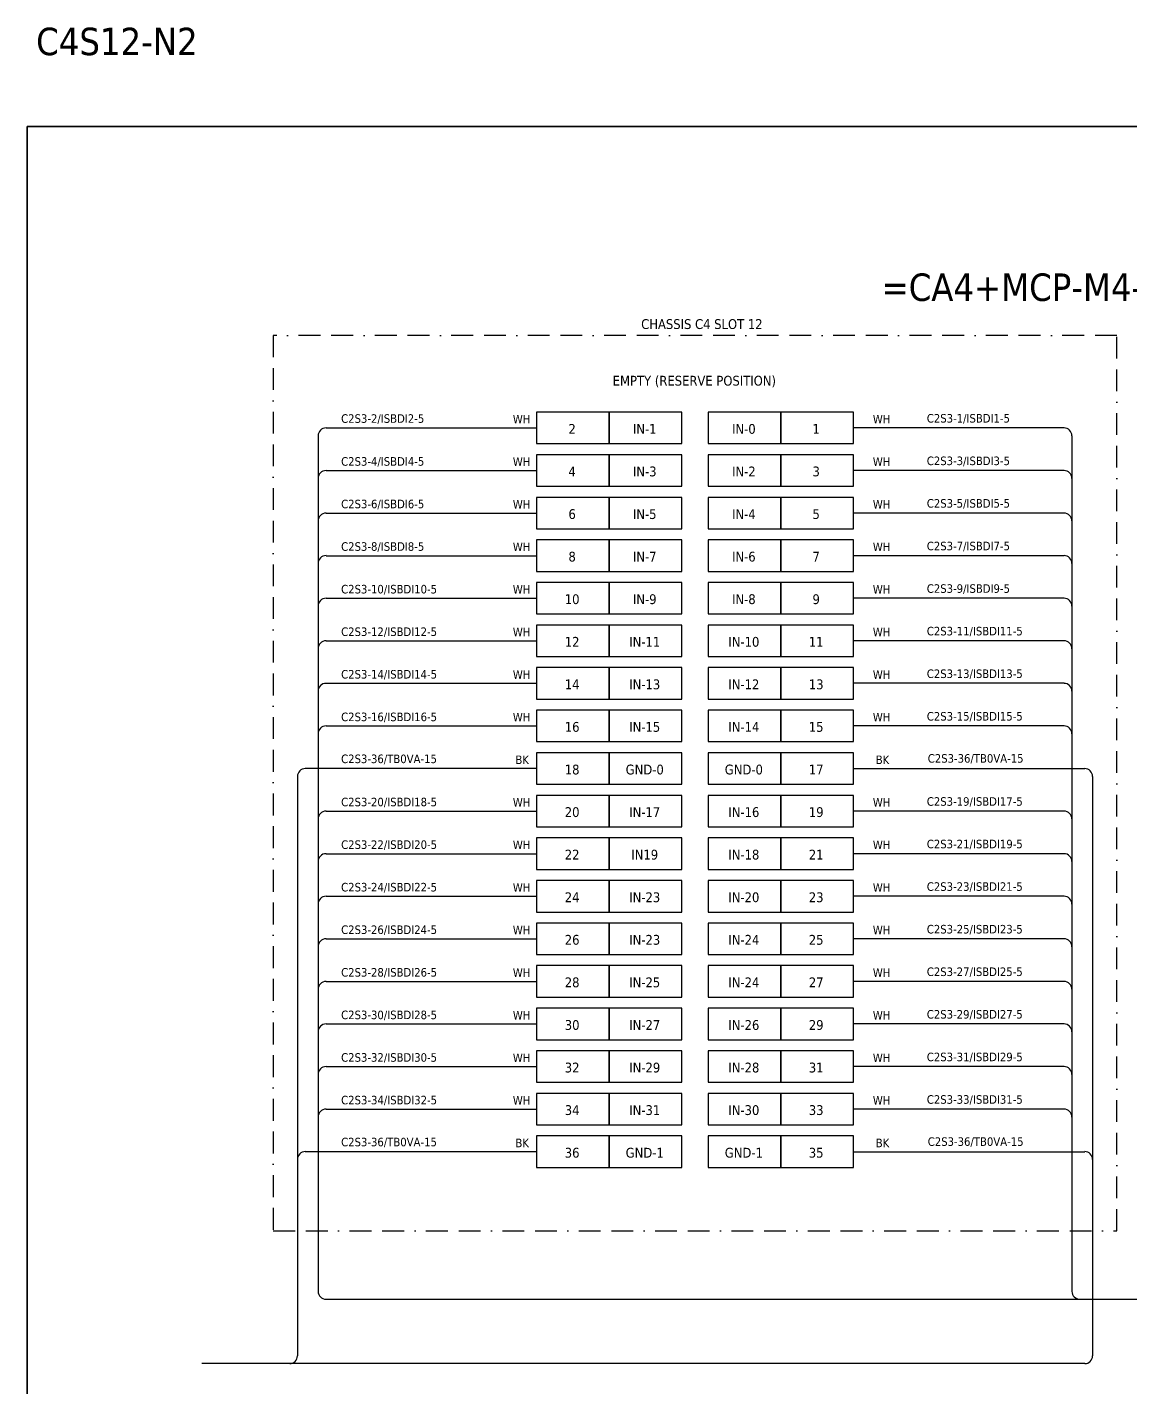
# Model space of a CAD drawing. Header units: millimetres. Extents: x 0 to 66793, y 0 to 2820.
# Drawn here: x 62900 to 64185, y 1234 to 2820 of the extents above; entities that cross this region are included whole.
import ezdxf
from ezdxf.enums import TextEntityAlignment as Align

# ---------------------------------------------------------------- set-up
doc = ezdxf.new("R2010")
doc.units = ezdxf.units.MM
doc.linetypes.add('BORDERX2', pattern=[88.9, 25.4, -12.7, 25.4, -12.7, 0, -12.7])
doc.layers.add('HELPPOINT', color=7, linetype='Continuous')
doc.layers.add('x01001-FrameArea', color=2, linetype='BORDERX2')
doc.layers.add('IE-EQUIP', color=253, linetype='Continuous', lineweight=25)
doc.layers.add('IE-WIRE', color=7, linetype='Continuous', lineweight=25)
doc.styles.add('Tahoma', font='')
doc.styles.get('Tahoma').set_extended_font_data('Tahoma')

msp = doc.modelspace()

# ---------------------------------------------------------------- linework, layer by layer
at = {"layer": 'HELPPOINT', "color": 4, "lineweight": 35}
for p, q in [((62899.5, 0), (62899.5, 2704.2)), ((62899.5, 2704.2), (66792.8, 2704.2)), ((62899.5, 0), (62899.5, 2704.2)), ((62899.5, 2704.2), (66792.8, 2704.2))]:
    msp.add_line(p, q, dxfattribs=at)
at = {"layer": 'IE-EQUIP', "linetype": 'Continuous', "ltscale": 25.4}
for points in [[(63492.9, 2334.4), (63577.6, 2334.4), (63577.6, 2371.1), (63492.9, 2371.1)], [(63577.6, 2334.4), (63662.2, 2334.4), (63662.2, 2371.1), (63577.6, 2371.1)], [(63693.1, 2334.4), (63777.7, 2334.4), (63777.7, 2371.1), (63693.1, 2371.1)], [(63777.7, 2334.4), (63862.4, 2334.4), (63862.4, 2371.1), (63777.7, 2371.1)], [(63492.9, 2284.8), (63577.6, 2284.8), (63577.6, 2321.5), (63492.9, 2321.5)], [(63577.6, 2284.8), (63662.2, 2284.8), (63662.2, 2321.5), (63577.6, 2321.5)], [(63693.1, 2284.8), (63777.7, 2284.8), (63777.7, 2321.5), (63693.1, 2321.5)], [(63777.7, 2284.8), (63862.4, 2284.8), (63862.4, 2321.5), (63777.7, 2321.5)], [(63492.9, 2235.1), (63577.6, 2235.1), (63577.6, 2271.8), (63492.9, 2271.8)], [(63577.6, 2235.1), (63662.2, 2235.1), (63662.2, 2271.8), (63577.6, 2271.8)], [(63693.1, 2235.1), (63777.7, 2235.1), (63777.7, 2271.8), (63693.1, 2271.8)], [(63777.7, 2235.1), (63862.4, 2235.1), (63862.4, 2271.8), (63777.7, 2271.8)], [(63492.9, 2185.5), (63577.6, 2185.5), (63577.6, 2222.2), (63492.9, 2222.2)], [(63577.6, 2185.5), (63662.2, 2185.5), (63662.2, 2222.2), (63577.6, 2222.2)], [(63693.1, 2185.5), (63777.7, 2185.5), (63777.7, 2222.2), (63693.1, 2222.2)], [(63777.7, 2185.5), (63862.4, 2185.5), (63862.4, 2222.2), (63777.7, 2222.2)], [(63492.9, 2135.9), (63577.6, 2135.9), (63577.6, 2172.6), (63492.9, 2172.6)], [(63577.6, 2135.9), (63662.2, 2135.9), (63662.2, 2172.6), (63577.6, 2172.6)], [(63693.1, 2135.9), (63777.7, 2135.9), (63777.7, 2172.6), (63693.1, 2172.6)], [(63777.7, 2135.9), (63862.4, 2135.9), (63862.4, 2172.6), (63777.7, 2172.6)], [(63492.9, 2086.2), (63577.6, 2086.2), (63577.6, 2122.9), (63492.9, 2122.9)], [(63577.6, 2086.2), (63662.2, 2086.2), (63662.2, 2122.9), (63577.6, 2122.9)], [(63693.1, 2086.2), (63777.7, 2086.2), (63777.7, 2122.9), (63693.1, 2122.9)], [(63777.7, 2086.2), (63862.4, 2086.2), (63862.4, 2122.9), (63777.7, 2122.9)], [(63492.9, 2036.6), (63577.6, 2036.6), (63577.6, 2073.3), (63492.9, 2073.3)], [(63577.6, 2036.6), (63662.2, 2036.6), (63662.2, 2073.3), (63577.6, 2073.3)], [(63693.1, 2036.6), (63777.7, 2036.6), (63777.7, 2073.3), (63693.1, 2073.3)], [(63777.7, 2036.6), (63862.4, 2036.6), (63862.4, 2073.3), (63777.7, 2073.3)], [(63492.9, 1987), (63577.6, 1987), (63577.6, 2023.7), (63492.9, 2023.7)], [(63577.6, 1987), (63662.2, 1987), (63662.2, 2023.7), (63577.6, 2023.7)], [(63693.1, 1987), (63777.7, 1987), (63777.7, 2023.7), (63693.1, 2023.7)], [(63777.7, 1987), (63862.4, 1987), (63862.4, 2023.7), (63777.7, 2023.7)], [(63492.9, 1937.3), (63577.6, 1937.3), (63577.6, 1974), (63492.9, 1974)], [(63577.6, 1937.3), (63662.2, 1937.3), (63662.2, 1974), (63577.6, 1974)], [(63693.1, 1937.3), (63777.7, 1937.3), (63777.7, 1974), (63693.1, 1974)], [(63777.7, 1937.3), (63862.4, 1937.3), (63862.4, 1974), (63777.7, 1974)], [(63492.9, 1887.7), (63577.6, 1887.7), (63577.6, 1924.4), (63492.9, 1924.4)], [(63577.6, 1887.7), (63662.2, 1887.7), (63662.2, 1924.4), (63577.6, 1924.4)], [(63693.1, 1887.7), (63777.7, 1887.7), (63777.7, 1924.4), (63693.1, 1924.4)], [(63777.7, 1887.7), (63862.4, 1887.7), (63862.4, 1924.4), (63777.7, 1924.4)], [(63492.9, 1838.1), (63577.6, 1838.1), (63577.6, 1874.8), (63492.9, 1874.8)], [(63577.6, 1838.1), (63662.2, 1838.1), (63662.2, 1874.8), (63577.6, 1874.8)], [(63693.1, 1838.1), (63777.7, 1838.1), (63777.7, 1874.8), (63693.1, 1874.8)], [(63777.7, 1838.1), (63862.4, 1838.1), (63862.4, 1874.8), (63777.7, 1874.8)], [(63492.9, 1788.4), (63577.6, 1788.4), (63577.6, 1825.1), (63492.9, 1825.1)], [(63577.6, 1788.4), (63662.2, 1788.4), (63662.2, 1825.1), (63577.6, 1825.1)], [(63693.1, 1788.4), (63777.7, 1788.4), (63777.7, 1825.1), (63693.1, 1825.1)], [(63777.7, 1788.4), (63862.4, 1788.4), (63862.4, 1825.1), (63777.7, 1825.1)], [(63492.9, 1738.8), (63577.6, 1738.8), (63577.6, 1775.5), (63492.9, 1775.5)], [(63577.6, 1738.8), (63662.2, 1738.8), (63662.2, 1775.5), (63577.6, 1775.5)], [(63693.1, 1738.8), (63777.7, 1738.8), (63777.7, 1775.5), (63693.1, 1775.5)], [(63777.7, 1738.8), (63862.4, 1738.8), (63862.4, 1775.5), (63777.7, 1775.5)], [(63492.9, 1689.2), (63577.6, 1689.2), (63577.6, 1725.9), (63492.9, 1725.9)], [(63577.6, 1689.2), (63662.2, 1689.2), (63662.2, 1725.9), (63577.6, 1725.9)], [(63693.1, 1689.2), (63777.7, 1689.2), (63777.7, 1725.9), (63693.1, 1725.9)], [(63777.7, 1689.2), (63862.4, 1689.2), (63862.4, 1725.9), (63777.7, 1725.9)], [(63492.9, 1639.5), (63577.6, 1639.5), (63577.6, 1676.2), (63492.9, 1676.2)], [(63577.6, 1639.5), (63662.2, 1639.5), (63662.2, 1676.2), (63577.6, 1676.2)], [(63693.1, 1639.5), (63777.7, 1639.5), (63777.7, 1676.2), (63693.1, 1676.2)], [(63777.7, 1639.5), (63862.4, 1639.5), (63862.4, 1676.2), (63777.7, 1676.2)], [(63492.9, 1589.9), (63577.6, 1589.9), (63577.6, 1626.6), (63492.9, 1626.6)], [(63577.6, 1589.9), (63662.2, 1589.9), (63662.2, 1626.6), (63577.6, 1626.6)], [(63693.1, 1589.9), (63777.7, 1589.9), (63777.7, 1626.6), (63693.1, 1626.6)], [(63777.7, 1589.9), (63862.4, 1589.9), (63862.4, 1626.6), (63777.7, 1626.6)], [(63492.9, 1540.3), (63577.6, 1540.3), (63577.6, 1577), (63492.9, 1577)], [(63577.6, 1540.3), (63662.2, 1540.3), (63662.2, 1577), (63577.6, 1577)], [(63693.1, 1540.3), (63777.7, 1540.3), (63777.7, 1577), (63693.1, 1577)], [(63777.7, 1540.3), (63862.4, 1540.3), (63862.4, 1577), (63777.7, 1577)], [(63492.9, 1490.6), (63577.6, 1490.6), (63577.6, 1527.3), (63492.9, 1527.3)], [(63577.6, 1490.6), (63662.2, 1490.6), (63662.2, 1527.3), (63577.6, 1527.3)], [(63693.1, 1490.6), (63777.7, 1490.6), (63777.7, 1527.3), (63693.1, 1527.3)], [(63777.7, 1490.6), (63862.4, 1490.6), (63862.4, 1527.3), (63777.7, 1527.3)]]:
    msp.add_lwpolyline(points, close=True, dxfattribs=at)
at = {"layer": 'IE-WIRE', "color": 4, "ltscale": 25.4}
for p, q in [((63247.7, 2352.7), (63492.9, 2352.7)), ((64107.7, 2352.7), (63862.4, 2352.7)), ((63238.5, 2343.6), (63238.5, 1346.2)), ((64116.8, 2343.6), (64116.8, 1346.2)), ((63247.7, 2303.1), (63492.9, 2303.1)), ((64107.7, 2303.1), (63862.4, 2303.1)), ((63247.7, 2253.5), (63492.9, 2253.5)), ((64107.7, 2253.5), (63862.4, 2253.5)), ((63247.7, 2203.8), (63492.9, 2203.8)), ((64107.7, 2203.8), (63862.4, 2203.8)), ((63247.7, 2154.2), (63492.9, 2154.2)), ((64107.7, 2154.2), (63862.4, 2154.2)), ((63247.7, 2104.6), (63492.9, 2104.6)), ((64107.7, 2104.6), (63862.4, 2104.6)), ((63247.7, 2055), (63492.9, 2055)), ((64107.7, 2055), (63862.4, 2055)), ((63247.7, 2005.3), (63492.9, 2005.3)), ((64107.7, 2005.3), (63862.4, 2005.3)), ((63247.7, 1906.1), (63492.9, 1906.1)), ((64107.7, 1906.1), (63862.4, 1906.1)), ((63247.7, 1856.4), (63492.9, 1856.4)), ((64107.7, 1856.4), (63862.4, 1856.4)), ((63247.7, 1806.8), (63492.9, 1806.8)), ((64107.7, 1806.8), (63862.4, 1806.8)), ((63247.7, 1757.2), (63492.9, 1757.2)), ((64107.7, 1757.2), (63862.4, 1757.2)), ((63247.7, 1707.5), (63492.9, 1707.5)), ((64107.7, 1707.5), (63862.4, 1707.5)), ((63247.7, 1657.9), (63492.9, 1657.9)), ((64107.7, 1657.9), (63862.4, 1657.9)), ((63247.7, 1608.3), (63492.9, 1608.3)), ((64107.7, 1608.3), (63862.4, 1608.3)), ((63247.7, 1558.6), (63492.9, 1558.6)), ((64107.7, 1558.6), (63862.4, 1558.6))]:
    msp.add_line(p, q, dxfattribs=at)
at = {"layer": 'IE-WIRE', "color": 7, "ltscale": 25.4}
for p, q in [((63492.9, 1955.7), (63223.5, 1955.7)), ((63862.4, 1955.7), (64131.8, 1955.7)), ((63214.4, 1946.5), (63214.4, 1270.9)), ((64140.9, 1946.5), (64140.9, 1270.9)), ((63492.9, 1509), (63223.5, 1509)), ((63862.4, 1509), (64131.8, 1509)), ((64132, 1262), (63102.9, 1262))]:
    msp.add_line(p, q, dxfattribs=at)
at = {"layer": 'IE-WIRE', "color": 4}
msp.add_line((63247.6, 1337), (64289, 1337), dxfattribs=at)
at = {"layer": 'IE-WIRE', "color": 4, "ltscale": 25.4}
for centre, start, end in [((63247.7, 2343.6), 90, 180), ((64107.7, 2343.6), 0, 90), ((63247.7, 2293.9), 90, 180), ((64107.7, 2293.9), 0, 90), ((63247.7, 2244.3), 90, 180), ((64107.7, 2244.3), 0, 90), ((63247.7, 2194.7), 90, 180), ((64107.7, 2194.7), 0, 90), ((63247.7, 2145), 90, 180), ((64107.7, 2145), 0, 90), ((63247.7, 2095.4), 90, 180), ((64107.7, 2095.4), 0, 90), ((63247.7, 2045.8), 90, 180), ((64107.7, 2045.8), 0, 90), ((63247.7, 1996.1), 90, 180), ((64107.7, 1996.1), 0, 90), ((63247.7, 1896.9), 90, 180), ((64107.7, 1896.9), 0, 90), ((63247.7, 1847.2), 90, 180), ((64107.7, 1847.2), 0, 90), ((63247.7, 1797.6), 90, 180), ((64107.7, 1797.6), 0, 90), ((63247.7, 1748), 90, 180), ((64107.7, 1748), 0, 90), ((63247.7, 1698.3), 90, 180), ((64107.7, 1698.3), 0, 90), ((63247.7, 1648.7), 90, 180), ((64107.7, 1648.7), 0, 90), ((63247.7, 1599.1), 90, 180), ((64107.7, 1599.1), 0, 90), ((63247.7, 1549.4), 90, 180), ((64107.7, 1549.4), 0, 90)]:
    msp.add_arc(centre, 9.17, start, end, dxfattribs=at)
at = {"layer": 'IE-WIRE', "color": 7, "ltscale": 25.4}
for centre, radius, start, end in [((63223.5, 1946.5), 9.14, 90, 180), ((64131.8, 1946.5), 9.14, 0, 90), ((63223.5, 1499.9), 9.14, 90, 180), ((64131.8, 1499.9), 9.14, 0, 90), ((63205.4, 1270.9), 8.96, 270, 0), ((64132, 1270.9), 8.96, 270, 0), ((64132, 1270.9), 8.96, 270, 0)]:
    msp.add_arc(centre, radius, start, end, dxfattribs=at)
at = {"layer": 'IE-WIRE', "color": 4}
for centre in [(63247.6, 1346.2), (64126, 1346.2)]:
    msp.add_arc(centre, 9.14, 180, 270, dxfattribs=at)
at = {"layer": 'x01001-FrameArea'}
msp.add_lwpolyline([(63186.2, 1416.6), (64169.2, 1416.6), (64169.2, 2460.5), (63186.2, 2460.5)], close=True, dxfattribs=at)

# ---------------------------------------------------------------- texts
at = {"color": 2, "style": 'Tahoma'}
msp.add_text('C4S12-N2', height=32, dxfattribs=at).set_placement((62909.9, 2787.3))
for s, height, p in [('=CA4+MCP-M4-P12', 32, (64082.9, 2516.8)), ('CHASSIS C4 SLOT 12', 11.441, (63685.7, 2473.8)), ('EMPTY (RESERVE POSITION)', 11.441, (63676.9, 2407.8)), ('2', 11.4, (63534.5, 2351.6)), ('IN-1', 11.44, (63619.1, 2351.6)), ('IN-0', 11.44, (63734.6, 2351.6)), ('1', 11.4, (63818.9, 2351.6)), ('4', 11.4, (63534.5, 2302)), ('IN-3', 11.44, (63619.1, 2302)), ('IN-2', 11.44, (63734.6, 2302)), ('3', 11.4, (63818.9, 2302)), ('6', 11.4, (63534.5, 2252.3)), ('IN-5', 11.44, (63619.1, 2252.3)), ('IN-4', 11.44, (63734.6, 2252.3)), ('5', 11.4, (63818.9, 2252.3)), ('8', 11.4, (63534.5, 2202.7)), ('IN-7', 11.44, (63619.1, 2202.7)), ('IN-6', 11.44, (63734.6, 2202.7)), ('7', 11.4, (63818.9, 2202.7)), ('10', 11.44, (63534.5, 2153.1)), ('IN-9', 11.44, (63619.1, 2153.1)), ('IN-8', 11.44, (63734.6, 2153.1)), ('9', 11.4, (63818.9, 2153.1)), ('12', 11.44, (63534.5, 2103.4)), ('IN-11', 11.44, (63619.1, 2103.4)), ('IN-10', 11.44, (63734.6, 2103.4)), ('11', 11.44, (63818.9, 2103.4)), ('14', 11.44, (63534.5, 2053.8)), ('IN-13', 11.44, (63619.1, 2053.8)), ('IN-12', 11.44, (63734.6, 2053.8)), ('13', 11.44, (63818.9, 2053.8)), ('16', 11.44, (63534.5, 2004.2)), ('IN-15', 11.44, (63619.1, 2004.2)), ('IN-14', 11.44, (63734.6, 2004.2)), ('15', 11.44, (63818.9, 2004.2)), ('18', 11.44, (63534.5, 1954.5)), ('GND-0', 11.44, (63619.1, 1954.5)), ('GND-0', 11.44, (63734.6, 1954.5)), ('17', 11.44, (63818.9, 1954.5)), ('20', 11.44, (63534.5, 1904.9)), ('IN-17', 11.44, (63619.1, 1904.9)), ('IN-16', 11.44, (63734.6, 1904.9)), ('19', 11.44, (63818.9, 1904.9)), ('22', 11.44, (63534.5, 1855.3)), ('IN19', 11.44, (63619.1, 1855.3)), ('IN-18', 11.44, (63734.6, 1855.3)), ('21', 11.44, (63818.9, 1855.3)), ('24', 11.44, (63534.5, 1805.6)), ('IN-23', 11.44, (63619.1, 1805.6)), ('IN-20', 11.44, (63734.6, 1805.6)), ('23', 11.44, (63818.9, 1805.6)), ('26', 11.44, (63534.5, 1756)), ('IN-23', 11.44, (63619.1, 1756)), ('IN-24', 11.44, (63734.6, 1756)), ('25', 11.44, (63818.9, 1756)), ('28', 11.44, (63534.5, 1706.4)), ('IN-25', 11.44, (63619.1, 1706.4)), ('IN-24', 11.44, (63734.6, 1706.4)), ('27', 11.44, (63818.9, 1706.4)), ('30', 11.44, (63534.5, 1656.7)), ('IN-27', 11.44, (63619.1, 1656.7)), ('IN-26', 11.44, (63734.6, 1656.7)), ('29', 11.44, (63818.9, 1656.7)), ('32', 11.44, (63534.5, 1607.1)), ('IN-29', 11.44, (63619.1, 1607.1)), ('IN-28', 11.44, (63734.6, 1607.1)), ('31', 11.44, (63818.9, 1607.1)), ('34', 11.44, (63534.5, 1557.5)), ('IN-31', 11.44, (63619.1, 1557.5)), ('IN-30', 11.44, (63734.6, 1557.5)), ('33', 11.44, (63818.9, 1557.5)), ('36', 11.44, (63534.5, 1507.8)), ('GND-1', 11.44, (63619.1, 1507.8)), ('GND-1', 11.44, (63734.6, 1507.8)), ('35', 11.44, (63818.9, 1507.8))]:
    msp.add_text(s, height=height, dxfattribs=at).set_placement(p, align=Align.MIDDLE_CENTER)
at = {"color": 4, "style": 'Tahoma'}
for s, height, p in [('C2S3-2/ISBDI2-5', 9.949, (63265.3, 2358.7)), ('WH', 9.95, (63465.4, 2358)), ('WH', 9.95, (63884.9, 2358)), ('C2S3-1/ISBDI1-5', 9.949, (63947.8, 2359)), ('C2S3-4/ISBDI4-5', 9.949, (63265.3, 2308.7)), ('WH', 9.95, (63465.4, 2308.4)), ('WH', 9.95, (63884.9, 2308.4)), ('C2S3-3/ISBDI3-5', 9.949, (63947.8, 2309.4)), ('C2S3-6/ISBDI6-5', 9.949, (63265.3, 2259.1)), ('WH', 9.95, (63465.4, 2258.7)), ('WH', 9.95, (63884.9, 2258.7)), ('C2S3-5/ISBDI5-5', 9.949, (63947.8, 2259.8)), ('C2S3-8/ISBDI8-5', 9.949, (63265.3, 2209.5)), ('WH', 9.95, (63465.4, 2209.1)), ('WH', 9.95, (63884.9, 2209.1)), ('C2S3-7/ISBDI7-5', 9.949, (63947.8, 2210.1)), ('C2S3-10/ISBDI10-5', 9.949, (63265.3, 2159.8)), ('WH', 9.95, (63465.4, 2159.5)), ('WH', 9.95, (63884.9, 2159.5)), ('C2S3-9/ISBDI9-5', 9.949, (63947.8, 2160.5)), ('C2S3-12/ISBDI12-5', 9.949, (63265.3, 2110.2)), ('WH', 9.95, (63465.4, 2109.8)), ('WH', 9.95, (63884.9, 2109.8)), ('C2S3-11/ISBDI11-5', 9.949, (63947.8, 2110.9)), ('C2S3-14/ISBDI14-5', 9.949, (63265.3, 2060.6)), ('WH', 9.95, (63465.4, 2060.2)), ('WH', 9.95, (63884.9, 2060.2)), ('C2S3-13/ISBDI13-5', 9.949, (63947.8, 2061.2)), ('C2S3-16/ISBDI16-5', 9.949, (63265.3, 2010.9)), ('WH', 9.95, (63465.4, 2010.6)), ('WH', 9.95, (63884.9, 2010.6)), ('C2S3-15/ISBDI15-5', 9.949, (63947.8, 2011.6)), ('C2S3-20/ISBDI18-5', 9.949, (63265.3, 1911.7)), ('WH', 9.95, (63465.4, 1911.3)), ('WH', 9.95, (63884.9, 1911.3)), ('C2S3-19/ISBDI17-5', 9.949, (63947.8, 1912.3)), ('C2S3-22/ISBDI20-5', 9.949, (63265.3, 1862)), ('WH', 9.95, (63465.4, 1861.7)), ('WH', 9.95, (63884.9, 1861.7)), ('C2S3-21/ISBDI19-5', 9.949, (63947.8, 1862.7)), ('C2S3-24/ISBDI22-5', 9.949, (63265.3, 1812.4)), ('WH', 9.95, (63465.4, 1812)), ('WH', 9.95, (63884.9, 1812)), ('C2S3-23/ISBDI21-5', 9.949, (63947.8, 1813.1)), ('C2S3-26/ISBDI24-5', 9.949, (63265.3, 1762.8)), ('WH', 9.95, (63465.4, 1762.4)), ('WH', 9.95, (63884.9, 1762.4)), ('C2S3-25/ISBDI23-5', 9.949, (63947.8, 1763.4)), ('C2S3-28/ISBDI26-5', 9.949, (63265.3, 1713.1)), ('WH', 9.95, (63465.4, 1712.8)), ('WH', 9.95, (63884.9, 1712.8)), ('C2S3-27/ISBDI25-5', 9.949, (63947.8, 1713.8)), ('C2S3-30/ISBDI28-5', 9.949, (63265.3, 1663.5)), ('WH', 9.95, (63465.4, 1663.1)), ('WH', 9.95, (63884.9, 1663.1)), ('C2S3-29/ISBDI27-5', 9.949, (63947.8, 1664.2)), ('C2S3-32/ISBDI30-5', 9.949, (63265.3, 1613.9)), ('WH', 9.95, (63465.4, 1613.5)), ('WH', 9.95, (63884.9, 1613.5)), ('C2S3-31/ISBDI29-5', 9.949, (63947.8, 1614.5)), ('C2S3-34/ISBDI32-5', 9.949, (63265.3, 1564.2)), ('WH', 9.95, (63465.4, 1563.9)), ('WH', 9.95, (63884.9, 1563.9)), ('C2S3-33/ISBDI31-5', 9.949, (63947.8, 1564.9))]:
    msp.add_text(s, height=height, dxfattribs=at).set_placement(p)
at = {"color": 7, "style": 'Tahoma'}
for s, height, p in [('C2S3-36/TB0VA-15', 9.949, (63265.3, 1962)), ('BK', 9.95, (63468.4, 1960.9)), ('BK', 9.95, (63888.3, 1960.9)), ('C2S3-36/TB0VA-15', 9.949, (63948.9, 1962.5)), ('C2S3-36/TB0VA-15', 9.949, (63265.3, 1515.3)), ('BK', 9.95, (63468.4, 1514.2)), ('BK', 9.95, (63888.3, 1514.2)), ('C2S3-36/TB0VA-15', 9.949, (63948.9, 1515.8))]:
    msp.add_text(s, height=height, dxfattribs=at).set_placement(p)

doc.saveas('drawing.dxf')
